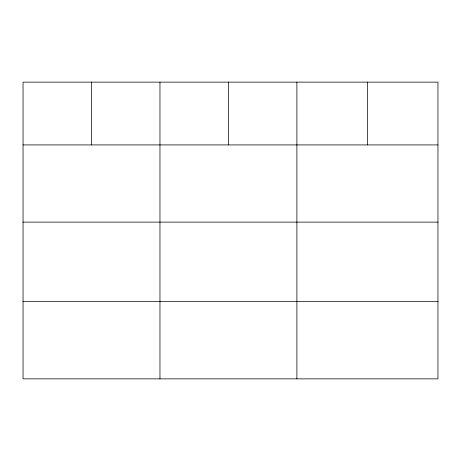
<?xml version="1.0" encoding="UTF-8"?>
<svg xmlns="http://www.w3.org/2000/svg" width="461" height="461" viewBox="0 0 461 461"><rect width="100%" height="100%" fill="white"/><g stroke="black" fill="none" stroke-linecap="round" stroke-linejoin="round"><path stroke-width="0.69" d="M437.95 144.915L437.95 378.867L23.05 378.867L23.05 82.133L437.95 82.133L437.95 144.915L23.05 144.915M23.05 222.121L437.95 222.121M23.05 301.661L437.95 301.661M367.417 82.133L367.417 144.915M296.884 82.133L296.884 378.867M228.425 82.133L228.425 144.915M159.967 82.133L159.967 378.867M91.509 82.133L91.509 144.915"/></g></svg>
